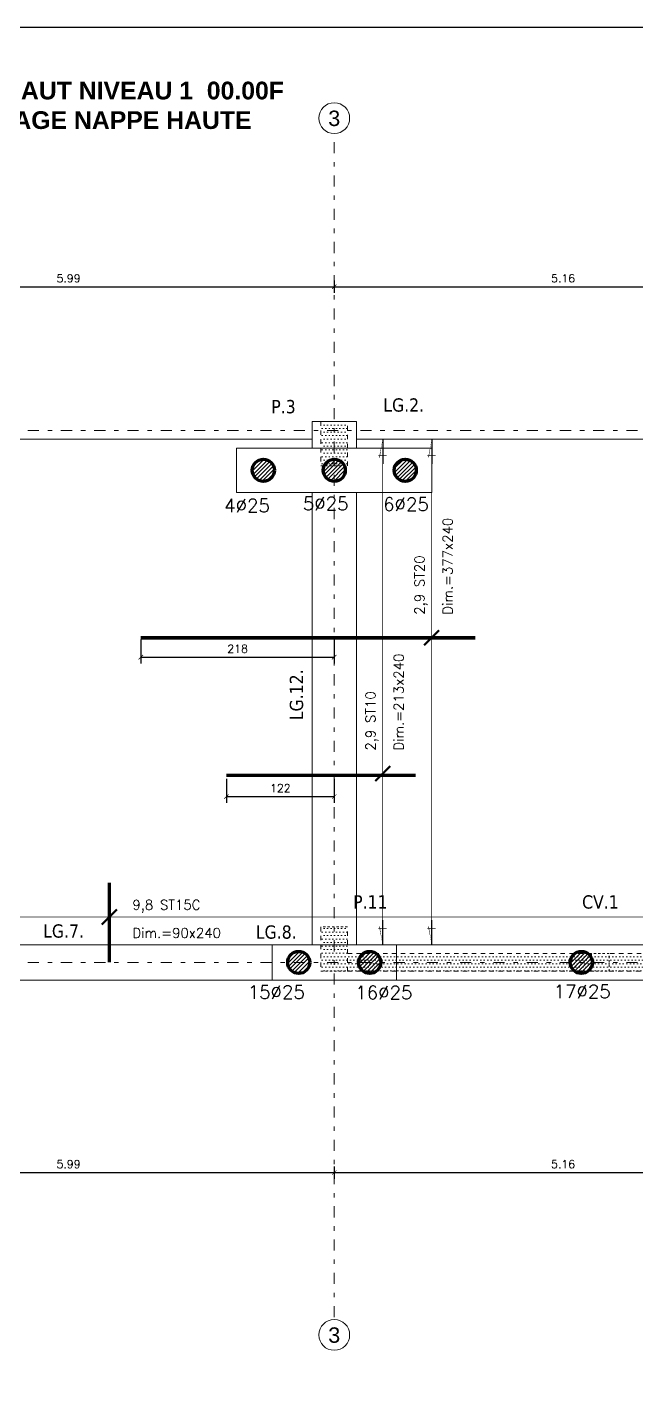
# Model space of a CAD drawing. Header units: millimetres. Extents: x -4262 to 1154, y -2933 to 76.
# Drawn here: x -2571 to -1885, y -1446 to 76 of the extents above; entities that cross this region are included whole.
import ezdxf
from ezdxf.enums import TextEntityAlignment as Align

# ---------------------------------------------------------------- set-up
doc = ezdxf.new("R2010")
doc.units = ezdxf.units.MM
doc.header["$LTSCALE"] = 50
for name, pattern in [('CACHE', [9.525, 6.35, -3.175]), ('GrDotted', [0.4, 0.1, -0.1, 0.1, -0.1]), ('GrFeatureAxis', [0.85, 0.25, -0.2, 0.1, -0.2, 0.1])]:
    doc.linetypes.add(name, pattern=pattern)
for name, color, linetype in [('farges. Bottom view 1 - Souterain', 7, 'Continuous'), ('Grid', 7, 'Continuous'), ('STR_COTATION', 1, 'Continuous'), ('STR_FER', 3, 'Continuous'), ('STR_TXT', 102, 'Continuous')]:
    doc.layers.add(name, color=color, linetype=linetype)
doc.styles.add('EPAIS', font='TAHOMA.TTF')
doc.styles.add('FIN', font='romans.shx')
doc.styles.add('GrDimensions', font='simplex.shx')
doc.styles.add('GrGrid', font='ARIAL.TTF', dxfattribs={"height": 17})
doc.styles.add('GrTitleDrawing', font='swissli.ttf', dxfattribs={"height": 20})
doc.styles.add('schéma', font='simplex.shx')
doc.dimstyles.new('GrDimensions', dxfattribs={"dimtxt": 9, "dimasz": 5, "dimexe": 7, "dimexo": 0, "dimgap": 5, "dimtad": 1, "dimlfac": 0.01, "dimzin": 0, "dimdsep": 46, "dimtxsty": 'GrDimensions', "dimblk": 'ARCHTICK', "dimcen": 9, "dimclrt": 7, "dimadec": 0, "dimazin": 0, "dimtfac": 1, "dimtmove": 0, "dimatfit": 3, "dimldrblk": 'OPEN30', "dimfxl": 0, "dimtolj": 1, "dimtzin": 0, "dimarcsym": 0})
doc.dimstyles.new('GrDimensionsNEW', dxfattribs={"dimtxt": 9, "dimasz": 5, "dimexe": 7, "dimexo": 0, "dimgap": 5, "dimtad": 1, "dimdec": 0, "dimzin": 0, "dimdsep": 46, "dimtxsty": 'GrDimensions', "dimblk": 'ARCHTICK', "dimcen": 9, "dimclrt": 7, "dimadec": 0, "dimazin": 0, "dimtfac": 1, "dimtdec": 0, "dimtix": 1, "dimtmove": 0, "dimatfit": 3, "dimldrblk": 'OPEN30', "dimfxl": 0, "dimtolj": 1, "dimtzin": 0, "dimarcsym": 0})
pattern_1 = [(45, (0, 20), (-2.245064, 2.245064), [])]

# ---------------------------------------------------------------- blocks, each defined once
blk = doc.blocks.new('_ArchTick')
at = {"color": 0, "linetype": 'ByBlock', "const_width": 0.15}
blk.add_lwpolyline([(-0.5, -0.5), (0.5, 0.5)], dxfattribs=at)
blk = doc.blocks.new('*D7')
at = {"layer": 'Defpoints', "color": 0, "linetype": 'Continuous'}
for p in [(-2823.9, -209.9), (-2224.9, -209.9), (-2224.9, -216.9)]:
    blk.add_point(p, dxfattribs=at)
at = {"layer": 'STR_COTATION', "color": 0, "linetype": 'Continuous', "lineweight": -2}
for p, q in [((-2823.9, -209.9), (-2823.9, -223.9)), ((-2224.9, -209.9), (-2224.9, -223.9)), ((-2823.9, -216.9), (-2224.9, -216.9))]:
    blk.add_line(p, q, dxfattribs=at)
at = {"layer": 'STR_COTATION', "color": 0, "linetype": 'Continuous', "lineweight": -2, "xscale": 5, "yscale": 5, "zscale": 5, "rotation": 180}
blk.add_blockref('_ArchTick', (-2823.9, -216.9), dxfattribs=at)
at = {"layer": 'STR_COTATION', "color": 0, "linetype": 'Continuous', "lineweight": -2, "xscale": 5, "yscale": 5, "zscale": 5}
blk.add_blockref('_ArchTick', (-2224.9, -216.9), dxfattribs=at)
at = {"layer": 'STR_COTATION', "color": 7, "linetype": 'Continuous', "lineweight": -3, "insert": (-2524.4, -207.4), "char_height": 9, "attachment_point": 5, "style": 'GrDimensions'}
blk.add_mtext('\\A1;5.99', dxfattribs=at)
blk = doc.blocks.new('_Open30')
at = {"color": 0, "linetype": 'ByBlock', "lineweight": -2}
for p, q in [((-1, 0.27), (0, 0)), ((0, 0), (-1, -0.27)), ((0, 0), (-1, 0))]:
    blk.add_line(p, q, dxfattribs=at)
blk = doc.blocks.new('*D8')
at = {"layer": 'Defpoints', "color": 0, "linetype": 'Continuous'}
for p in [(-2224.9, -209.9), (-1708.9, -209.9), (-1708.9, -216.9)]:
    blk.add_point(p, dxfattribs=at)
at = {"layer": 'STR_COTATION', "color": 0, "linetype": 'Continuous', "lineweight": -2}
for p, q in [((-2224.9, -209.9), (-2224.9, -223.9)), ((-1708.9, -209.9), (-1708.9, -223.9)), ((-2224.9, -216.9), (-1708.9, -216.9))]:
    blk.add_line(p, q, dxfattribs=at)
at = {"layer": 'STR_COTATION', "color": 0, "linetype": 'Continuous', "lineweight": -2, "xscale": 5, "yscale": 5, "zscale": 5, "rotation": 180}
blk.add_blockref('_ArchTick', (-2224.9, -216.9), dxfattribs=at)
at = {"layer": 'STR_COTATION', "color": 0, "linetype": 'Continuous', "lineweight": -2, "xscale": 5, "yscale": 5, "zscale": 5}
blk.add_blockref('_ArchTick', (-1708.9, -216.9), dxfattribs=at)
at = {"layer": 'STR_COTATION', "color": 7, "linetype": 'Continuous', "lineweight": -3, "insert": (-1966.9, -207.4), "char_height": 9, "attachment_point": 5, "style": 'GrDimensions'}
blk.add_mtext('\\A1;5.16', dxfattribs=at)
blk = doc.blocks.new('*D11')
at = {"layer": 'Defpoints', "color": 0, "linetype": 'Continuous'}
for p in [(-2823.9, -1208.8), (-2224.9, -1208.8), (-2224.9, -1215.8)]:
    blk.add_point(p, dxfattribs=at)
at = {"layer": 'STR_COTATION', "color": 0, "linetype": 'Continuous', "lineweight": -2}
for p, q in [((-2823.9, -1208.8), (-2823.9, -1222.8)), ((-2823.9, -1215.8), (-2224.9, -1215.8)), ((-2224.9, -1208.8), (-2224.9, -1222.8))]:
    blk.add_line(p, q, dxfattribs=at)
at = {"layer": 'STR_COTATION', "color": 0, "linetype": 'Continuous', "lineweight": -2, "xscale": 5, "yscale": 5, "zscale": 5, "rotation": 180}
blk.add_blockref('_ArchTick', (-2823.9, -1215.8), dxfattribs=at)
at = {"layer": 'STR_COTATION', "color": 0, "linetype": 'Continuous', "lineweight": -2, "xscale": 5, "yscale": 5, "zscale": 5}
blk.add_blockref('_ArchTick', (-2224.9, -1215.8), dxfattribs=at)
at = {"layer": 'STR_COTATION', "color": 7, "linetype": 'Continuous', "lineweight": -3, "insert": (-2524.4, -1206.3), "char_height": 9, "attachment_point": 5, "style": 'GrDimensions'}
blk.add_mtext('\\A1;5.99', dxfattribs=at)
blk = doc.blocks.new('*D12')
at = {"layer": 'Defpoints', "color": 0, "linetype": 'Continuous'}
for p in [(-2224.9, -1208.8), (-1708.9, -1208.8), (-1708.9, -1215.8)]:
    blk.add_point(p, dxfattribs=at)
at = {"layer": 'STR_COTATION', "color": 0, "linetype": 'Continuous', "lineweight": -2}
for p, q in [((-2224.9, -1208.8), (-2224.9, -1222.8)), ((-2224.9, -1215.8), (-1708.9, -1215.8)), ((-1708.9, -1208.8), (-1708.9, -1222.8))]:
    blk.add_line(p, q, dxfattribs=at)
at = {"layer": 'STR_COTATION', "color": 0, "linetype": 'Continuous', "lineweight": -2, "xscale": 5, "yscale": 5, "zscale": 5, "rotation": 180}
blk.add_blockref('_ArchTick', (-2224.9, -1215.8), dxfattribs=at)
at = {"layer": 'STR_COTATION', "color": 0, "linetype": 'Continuous', "lineweight": -2, "xscale": 5, "yscale": 5, "zscale": 5}
blk.add_blockref('_ArchTick', (-1708.9, -1215.8), dxfattribs=at)
at = {"layer": 'STR_COTATION', "color": 7, "linetype": 'Continuous', "lineweight": -3, "insert": (-1966.9, -1206.3), "char_height": 9, "attachment_point": 5, "style": 'GrDimensions'}
blk.add_mtext('\\A1;5.16', dxfattribs=at)
blk = doc.blocks.new('label')
at = {"layer": 'STR_TXT', "style": 'EPAIS'}
blk.add_attdef('NAME', text='', height=20, dxfattribs=at).set_placement((0, 0), align=Align.MIDDLE_CENTER)
at = {"layer": 'STR_TXT', "style": 'FIN', "width": 0.7}
blk.add_attdef('DIMS', text='', height=15, dxfattribs=at).set_placement((0, -40), align=Align.BOTTOM_CENTER)
blk = doc.blocks.new('repere')
at = {"color": 0}
blk.add_lwpolyline([(0, 0), (-6.94, 0)], dxfattribs=at)
blk.add_lwpolyline([(0, 0, 0, 0.2, 0), (-5.14, -0.93, 0, 0, 0)], format="xyseb", dxfattribs=at)
at = {"color": 0, "const_width": 0.2}
blk.add_lwpolyline([(-4.62, -1.23), (-4.62, 1.09)], dxfattribs=at)
blk = doc.blocks.new('*U26')
at = {"color": 5, "linetype": 'Continuous', "const_width": 0.007}
blk.add_lwpolyline([(3.28, 0), (3.28, -5.7)], dxfattribs=at)
at = {"color": 5, "linetype": 'CACHE', "lineweight": -2, "ltscale": 0.03, "const_width": 0.04}
blk.add_lwpolyline([(0, -2.239), (3.77, -2.239)], dxfattribs=at)
at = {"color": 30, "ltscale": 0.01, "const_width": 0.024, "flags": 128}
blk.add_lwpolyline([(3.364, -2.154), (3.195, -2.323)], dxfattribs=at)
at = {"color": 5, "lineweight": 0, "ltscale": 0.5, "xscale": -0.04000000000000004, "yscale": 0.04000000000000004, "zscale": 0.04, "rotation": 270.000000000035}
blk.add_blockref('repere', (3.28, 0), dxfattribs=at)
at = {"color": 5, "linetype": 'Continuous', "xscale": 0.04000000000000004, "yscale": 0.04000000000000004, "zscale": 0.04, "rotation": 270.000000000035}
blk.add_blockref('repere', (3.28, -5.7), dxfattribs=at)
at = {"color": 30, "lineweight": 35, "style": 'schéma'}
for tag, p in [('ST25', (3.23, -1.979)), ('DIM', (3.547, -1.979))]:
    blk.add_attdef(tag, text='', height=0.11, rotation=90, dxfattribs=at).set_placement(p, align=Align.BOTTOM_LEFT)
blk = doc.blocks.new('*U27')
at = {"color": 5, "linetype": 'Continuous', "const_width": 0.007}
blk.add_lwpolyline([(1.762, 0.018), (1.762, -5.682)], dxfattribs=at)
at = {"color": 5, "linetype": 'CACHE', "lineweight": -2, "ltscale": 0.03, "const_width": 0.04}
blk.add_lwpolyline([(0, -3.771), (2.135, -3.771)], dxfattribs=at)
at = {"color": 30, "ltscale": 0.01, "const_width": 0.024, "flags": 128}
blk.add_lwpolyline([(1.847, -3.668), (1.677, -3.837)], dxfattribs=at)
at = {"color": 5, "lineweight": 0, "ltscale": 0.5, "xscale": -0.04000000000000005, "yscale": 0.04000000000000005, "zscale": 0.04, "rotation": 270.000000000035}
blk.add_blockref('repere', (1.762, 0.018), dxfattribs=at)
at = {"color": 5, "linetype": 'Continuous', "xscale": 0.04000000000000004, "yscale": 0.04000000000000005, "zscale": 0.04, "rotation": 270.000000000035}
blk.add_blockref('repere', (1.762, -5.682), dxfattribs=at)
at = {"color": 30, "lineweight": 35, "style": 'schéma'}
for tag, p in [('ST25', (1.712, -3.493)), ('DIM', (2.03, -3.493))]:
    blk.add_attdef(tag, text='', height=0.11, rotation=90, dxfattribs=at).set_placement(p, align=Align.BOTTOM_LEFT)
blk = doc.blocks.new('*D28')
at = {"layer": 'Defpoints', "color": 0}
for p in [(-2346.4, -767.8), (-2224.9, -767.8), (-2224.9, -791.8)]:
    blk.add_point(p, dxfattribs=at)
at = {"layer": 'STR_COTATION', "color": 0, "lineweight": -2}
for p, q in [((-2346.4, -771.8), (-2346.4, -798.8)), ((-2224.9, -771.8), (-2224.9, -798.8)), ((-2346.4, -791.8), (-2224.9, -791.8))]:
    blk.add_line(p, q, dxfattribs=at)
at = {"layer": 'STR_COTATION', "color": 0, "lineweight": -2, "xscale": 5, "yscale": 5, "zscale": 5, "rotation": 180}
blk.add_blockref('_ArchTick', (-2346.4, -791.8), dxfattribs=at)
at = {"layer": 'STR_COTATION', "color": 0, "lineweight": -2, "xscale": 5, "yscale": 5, "zscale": 5}
blk.add_blockref('_ArchTick', (-2224.9, -791.8), dxfattribs=at)
at = {"layer": 'STR_COTATION', "color": 7, "insert": (-2285.7, -782.3), "char_height": 9, "attachment_point": 5, "style": 'GrDimensions'}
blk.add_mtext('\\A1;122', dxfattribs=at)
blk = doc.blocks.new('*D29')
at = {"layer": 'Defpoints', "color": 0}
for p in [(-2443, -612.7), (-2224.9, -612.7), (-2224.9, -634.6)]:
    blk.add_point(p, dxfattribs=at)
at = {"layer": 'STR_COTATION', "color": 0, "lineweight": -2}
for p, q in [((-2443, -614.6), (-2443, -641.6)), ((-2224.9, -614.6), (-2224.9, -641.6)), ((-2443, -634.6), (-2224.9, -634.6))]:
    blk.add_line(p, q, dxfattribs=at)
at = {"layer": 'STR_COTATION', "color": 0, "lineweight": -2, "xscale": 5, "yscale": 5, "zscale": 5, "rotation": 180}
blk.add_blockref('_ArchTick', (-2443, -634.6), dxfattribs=at)
at = {"layer": 'STR_COTATION', "color": 0, "lineweight": -2, "xscale": 5, "yscale": 5, "zscale": 5}
blk.add_blockref('_ArchTick', (-2224.9, -634.6), dxfattribs=at)
at = {"layer": 'STR_COTATION', "color": 7, "insert": (-2333.9, -625.1), "char_height": 9, "attachment_point": 5, "style": 'GrDimensions'}
blk.add_mtext('\\A1;218', dxfattribs=at)
blk = doc.blocks.new('*U36')
at = {"color": 5, "linetype": 'CACHE', "lineweight": -2, "ltscale": 0.03, "const_width": 0.04}
blk.add_lwpolyline([(-10.995, 0), (-10.995, 0.9)], dxfattribs=at)
at = {"color": 30, "ltscale": 0.01, "const_width": 0.024, "flags": 128}
blk.add_lwpolyline([(-10.91, 0.597), (-11.08, 0.428)], dxfattribs=at)
at = {"color": 5, "linetype": 'Continuous', "const_width": 0.007}
blk.add_lwpolyline([(0, 0.512), (-19.4, 0.512)], dxfattribs=at)
at = {"color": 30, "lineweight": 35, "style": 'schéma'}
for tag, p in [('ST25', (-10.736, 0.562)), ('DIM', (-10.736, 0.245))]:
    blk.add_attdef(tag, text='', height=0.11, rotation=360, dxfattribs=at).set_placement(p, align=Align.BOTTOM_LEFT)

msp = doc.modelspace()

# ---------------------------------------------------------------- hatches: boundary and pattern name
at = {"layer": 'farges. Bottom view 1 - Souterain', "linetype": 'Continuous', "lineweight": 20}
h = msp.add_hatch(dxfattribs=at)
h.set_pattern_fill('DOTS', color=9, scale=2.5, style=0)
h.set_pattern_definition([(0, (0, 20), (1.984375, 3.96875), [0, -3.96875])])
h.paths.add_polyline_path([(-2239.905, -368.861), (-2239.905, -418.861), (-2209.905, -418.861), (-2209.905, -368.861)])
at = {"layer": 'farges. Bottom view 1 - Souterain', "linetype": 'Continuous', "lineweight": -3}
h = msp.add_hatch(dxfattribs=at)
h.set_pattern_fill('ANSI31', color=1, style=0)
h.set_pattern_definition(pattern_1)
h.paths.add_polyline_path([(-2317.012, -426.97), (-2317.405, -423.861), (-2317.012, -420.752), (-2315.858, -417.839), (-2314.017, -415.304), (-2311.602, -413.307), (-2308.767, -411.973), (-2305.689, -411.386), (-2302.562, -411.582), (-2299.582, -412.551), (-2296.937, -414.229), (-2294.792, -416.514), (-2293.282, -419.259), (-2292.503, -422.294), (-2292.503, -425.428), (-2293.282, -428.462), (-2294.792, -431.208), (-2296.937, -433.492), (-2299.582, -435.171), (-2302.562, -436.14), (-2305.689, -436.336), (-2308.767, -435.749), (-2311.602, -434.415), (-2314.017, -432.418), (-2315.858, -429.883)])
h = msp.add_hatch(dxfattribs=at)
h.set_pattern_fill('ANSI31', color=1, style=0)
h.set_pattern_definition(pattern_1)
h.paths.add_polyline_path([(-2237.012, -426.97), (-2237.405, -423.861), (-2237.012, -420.752), (-2235.858, -417.839), (-2234.017, -415.304), (-2231.602, -413.307), (-2228.767, -411.973), (-2225.689, -411.386), (-2222.562, -411.582), (-2219.582, -412.551), (-2216.937, -414.229), (-2214.792, -416.514), (-2213.282, -419.259), (-2212.503, -422.294), (-2212.503, -425.428), (-2213.282, -428.462), (-2214.792, -431.208), (-2216.937, -433.492), (-2219.582, -435.171), (-2222.562, -436.14), (-2225.689, -436.336), (-2228.767, -435.749), (-2231.602, -434.415), (-2234.017, -432.418), (-2235.858, -429.883)])
h = msp.add_hatch(dxfattribs=at)
h.set_pattern_fill('ANSI31', color=1, style=0)
h.set_pattern_definition(pattern_1)
h.paths.add_polyline_path([(-2157.012, -426.97), (-2157.405, -423.861), (-2157.012, -420.752), (-2155.858, -417.839), (-2154.017, -415.304), (-2151.602, -413.307), (-2148.767, -411.973), (-2145.689, -411.386), (-2142.562, -411.582), (-2139.582, -412.551), (-2136.937, -414.229), (-2134.792, -416.514), (-2133.282, -419.259), (-2132.503, -422.294), (-2132.503, -425.428), (-2133.282, -428.462), (-2134.792, -431.208), (-2136.937, -433.492), (-2139.582, -435.171), (-2142.562, -436.14), (-2145.689, -436.336), (-2148.767, -435.749), (-2151.602, -434.415), (-2154.017, -432.418), (-2155.858, -429.883)])
at = {"layer": 'farges. Bottom view 1 - Souterain', "linetype": 'Continuous', "lineweight": 20}
h = msp.add_hatch(dxfattribs=at)
h.set_pattern_fill('DOTS', color=9, scale=2.5, style=0)
h.paths.add_polyline_path([(-2239.905, -938.861), (-2239.905, -988.861), (-2209.905, -988.861), (-2209.905, -938.861)])
at = {"layer": 'farges. Bottom view 1 - Souterain', "linetype": 'Continuous', "lineweight": -3}
h = msp.add_hatch(dxfattribs=at)
h.set_pattern_fill('ANSI31', color=1, style=0)
h.paths.add_polyline_path([(-2277.012, -981.97), (-2277.405, -978.861), (-2277.012, -975.752), (-2275.858, -972.839), (-2274.017, -970.304), (-2271.602, -968.307), (-2268.767, -966.973), (-2265.689, -966.386), (-2262.562, -966.582), (-2259.582, -967.551), (-2256.937, -969.229), (-2254.792, -971.514), (-2253.282, -974.259), (-2252.503, -977.294), (-2252.503, -980.428), (-2253.282, -983.462), (-2254.792, -986.208), (-2256.937, -988.492), (-2259.582, -990.171), (-2262.562, -991.14), (-2265.689, -991.336), (-2268.767, -990.749), (-2271.602, -989.415), (-2274.017, -987.418), (-2275.858, -984.883)])
at = {"layer": 'farges. Bottom view 1 - Souterain', "linetype": 'Continuous', "lineweight": 20}
h = msp.add_hatch(dxfattribs=at)
h.set_pattern_fill('DOTS', color=9, scale=2.5, style=0)
h.paths.add_polyline_path([(-1934.812, -988.861), (-1934.812, -968.861), (-2209.905, -968.861), (-2209.905, -988.861)])
at = {"layer": 'farges. Bottom view 1 - Souterain', "linetype": 'Continuous', "lineweight": -3}
h = msp.add_hatch(dxfattribs=at)
h.set_pattern_fill('ANSI31', color=1, style=0)
h.paths.add_polyline_path([(-2197.012, -981.97), (-2197.405, -978.861), (-2197.012, -975.752), (-2195.858, -972.839), (-2194.017, -970.304), (-2191.602, -968.307), (-2188.767, -966.973), (-2185.689, -966.386), (-2182.562, -966.582), (-2179.582, -967.551), (-2176.937, -969.229), (-2174.792, -971.514), (-2173.282, -974.259), (-2172.503, -977.294), (-2172.503, -980.428), (-2173.282, -983.462), (-2174.792, -986.208), (-2176.937, -988.492), (-2179.582, -990.171), (-2182.562, -991.14), (-2185.689, -991.336), (-2188.767, -990.749), (-2191.602, -989.415), (-2194.017, -987.418), (-2195.858, -984.883)])
h = msp.add_hatch(dxfattribs=at)
h.set_pattern_fill('ANSI31', color=1, style=0)
h.paths.add_polyline_path([(-1958.512, -981.97), (-1958.905, -978.861), (-1958.512, -975.752), (-1957.358, -972.839), (-1955.517, -970.304), (-1953.102, -968.307), (-1950.267, -966.973), (-1947.189, -966.386), (-1944.062, -966.582), (-1941.082, -967.551), (-1938.437, -969.229), (-1936.292, -971.514), (-1934.782, -974.259), (-1934.003, -977.294), (-1934.003, -980.428), (-1934.782, -983.462), (-1936.292, -986.208), (-1938.437, -988.492), (-1941.082, -990.171), (-1944.062, -991.14), (-1947.189, -991.336), (-1950.267, -990.749), (-1953.102, -989.415), (-1955.517, -987.418), (-1957.358, -984.883)])
at = {"layer": 'farges. Bottom view 1 - Souterain', "linetype": 'Continuous', "lineweight": 20}
h = msp.add_hatch(dxfattribs=at)
h.set_pattern_fill('DOTS', color=9, scale=2.5, style=0)
h.paths.add_polyline_path([(-1934.812, -968.861), (-1934.812, -988.861), (-1914.812, -988.861), (-1914.812, -968.861)])
h = msp.add_hatch(dxfattribs=at)
h.set_pattern_fill('DOTS', color=9, scale=2.5, style=0)
h.paths.add_polyline_path([(-1914.812, -968.861), (-1914.812, -988.861), (-1718.905, -988.861), (-1718.905, -968.861)])

# ---------------------------------------------------------------- linework, layer by layer
at = {"layer": 'farges. Bottom view 1 - Souterain', "color": 251, "linetype": 'GrFeatureAxis', "lineweight": 18}
for p, q in [((-2224.905, -1378.861), (-2224.905, -46.761)), ((-4145.452, -378.861), (-940.119, -378.861)), ((-4145.452, -978.861), (-940.119, -978.861))]:
    msp.add_line(p, q, dxfattribs=at)
at = {"layer": 'farges. Bottom view 1 - Souterain', "color": 102, "linetype": 'Continuous', "lineweight": 20}
for p, q in [((-2249.905, -368.861), (-2199.905, -368.861)), ((-2249.905, -398.861), (-2249.905, -368.861)), ((-2199.905, -368.861), (-2199.905, -398.861)), ((-2334.905, -398.861), (-2115.003, -398.861)), ((-2334.905, -448.861), (-2334.905, -398.861)), ((-2115.003, -398.861), (-2115.003, -448.861)), ((-2115.003, -448.861), (-2334.905, -448.861)), ((-2249.905, -958.861), (-2249.905, -448.861)), ((-2199.905, -448.861), (-2199.905, -958.861)), ((-2753.905, -958.861), (-2294.905, -958.861)), ((-2294.905, -958.861), (-2154.905, -958.861)), ((-2294.905, -998.861), (-2294.905, -958.861)), ((-2154.905, -958.861), (-1728.905, -958.861)), ((-2154.905, -958.861), (-2154.905, -998.861)), ((-2294.905, -998.861), (-2753.905, -998.861)), ((-2154.905, -998.861), (-2294.905, -998.861)), ((-1348.905, -998.861), (-2154.905, -998.861))]:
    msp.add_line(p, q, dxfattribs=at)
at = {"layer": 'farges. Bottom view 1 - Souterain', "color": 9, "linetype": 'GrDotted', "lineweight": 15}
for p, q in [((-2239.905, -368.861), (-2239.905, -418.861)), ((-2209.905, -418.861), (-2209.905, -368.861)), ((-2239.905, -938.861), (-2239.905, -988.861)), ((-2209.905, -988.861), (-2209.905, -938.861)), ((-1934.812, -968.861), (-2209.905, -968.861)), ((-1718.905, -968.861), (-1914.812, -968.861)), ((-2209.905, -988.861), (-1934.812, -988.861)), ((-1914.812, -988.861), (-1718.905, -988.861))]:
    msp.add_line(p, q, dxfattribs=at)
at = {"layer": 'farges. Bottom view 1 - Souterain', "color": 2, "linetype": 'Continuous', "lineweight": 20}
for p, q in [((-2803.905, -388.861), (-2249.905, -388.861)), ((-2199.905, -388.861), (-1728.905, -388.861))]:
    msp.add_line(p, q, dxfattribs=at)
at = {"layer": 'farges. Bottom view 1 - Souterain', "color": 9, "linetype": 'GrDotted', "lineweight": 15, "ltscale": 0.5}
for p, q in [((-2239.905, -418.861), (-2209.905, -418.861)), ((-2209.905, -938.861), (-2239.905, -938.861)), ((-1914.812, -968.861), (-1934.812, -968.861)), ((-1934.812, -968.861), (-1934.812, -988.861)), ((-1914.812, -988.861), (-1914.812, -968.861)), ((-2239.905, -988.861), (-2209.905, -988.861)), ((-1934.812, -988.861), (-1914.812, -988.861))]:
    msp.add_line(p, q, dxfattribs=at)
at = {"layer": 'farges. Bottom view 1 - Souterain', "color": 6, "linetype": 'Continuous', "lineweight": 18}
for centre in [(-2224.905, -26.761), (-2224.905, -1398.861)]:
    msp.add_ellipse(centre, major_axis=(12.283, 12.283), ratio=1, start_param=5.49778714, end_param=11.78097245, dxfattribs=at)
at = {"layer": 'farges. Bottom view 1 - Souterain', "color": 6, "linetype": 'Continuous', "lineweight": 60}
for centre, major_axis, start_param, end_param in [((-2304.905, -423.861), (8.839, 8.839), 5.49778714, 11.78097245), ((-2224.905, -423.861), (8.839, 8.839), 5.49778714, 11.78097245), ((-2144.905, -423.861), (8.839, 8.839), 5.49778714, 11.78097245), ((-2264.905, -978.861), (8.839, 8.839), 5.49778714, 11.78097245), ((-2184.905, -978.861), (8.839, 8.839), 5.49778714, 11.78097245), ((-1946.405, -978.861), (-8.839, 8.839), 3.92699082, 10.21017612)]:
    msp.add_ellipse(centre, major_axis=major_axis, ratio=1, start_param=start_param, end_param=end_param, dxfattribs=at)
at = {"layer": 'Grid', "color": 251, "linetype": 'GrFeatureAxis', "lineweight": 18}
for p, q in [((-2224.905, -1378.861), (-2224.905, -46.761)), ((-4145.452, -378.861), (-940.119, -378.861)), ((-4145.452, -978.861), (-940.119, -978.861))]:
    msp.add_line(p, q, dxfattribs=at)
at = {"layer": 'Grid', "color": 6, "linetype": 'Continuous', "lineweight": 18}
for centre in [(-2224.905, -26.761), (-2224.905, -1398.861)]:
    msp.add_ellipse(centre, major_axis=(12.283, 12.283), ratio=1, start_param=5.49778714, end_param=11.78097245, dxfattribs=at)
at = {"layer": 'STR_COTATION'}
msp.add_lwpolyline([(-4261.823, 76.027), (1154.475, 76.027), (1154.475, -2933.391), (-4261.823, -2933.391)], close=True, dxfattribs=at)

# ---------------------------------------------------------------- block references
at = {"layer": 'STR_FER', "linetype": 'Continuous', "lineweight": 0, "ltscale": 0.5, "xscale": 100, "yscale": 100, "zscale": 100, "rotation": 359.9999999999833}
for name, p, values in [('*U26', (-2442.959, -388.861), {'ST25': '2,9 ST20', 'DIM': 'Dim.=377x240'}), ('*U27', (-2346.432, -390.709), {'ST25': '2,9 ST10', 'DIM': 'Dim.=213x240'}), ('*U36', (-1378.905, -978.861), {'ST25': '9,8 ST15C', 'DIM': 'Dim.=90x240'})]:
    msp.add_blockref(name, p, dxfattribs=at).add_auto_attribs(values)
at = {"layer": 'STR_TXT', "xscale": 0.75, "yscale": 0.75, "zscale": 0.75}
for p, values in [((-2282.135, -352.07), {'NAME': 'P.3'}), ((-2184.266, -910.556), {'NAME': 'P.11'}), ((-1924.844, -910.628), {'NAME': 'CV.1'}), ((-2530.026, -943.385), {'NAME': 'LG.7.'}), ((-2290.263, -944.565), {'NAME': 'LG.8.'})]:
    msp.add_blockref('label', p, dxfattribs=at).add_auto_attribs(values)
at = {"layer": 'STR_TXT', "yscale": 0.75, "zscale": 0.75}
for p, xscale, rotation, values in [((-2146.598, -350.22), 0.7500000000000001, 359.9999991462263, {'NAME': 'LG.2.'}), ((-2267.529, -677.009), 0.75, 90, {'NAME': 'LG.12.'})]:
    msp.add_blockref('label', p, dxfattribs=dict(at, xscale=xscale, rotation=rotation)).add_auto_attribs(values)

# ---------------------------------------------------------------- texts
at = {"layer": 'farges. Bottom view 1 - Souterain', "color": 5, "linetype": 'Continuous', "lineweight": -3, "style": 'GrGrid'}
for p in [(-2231.653, -35.636), (-2231.653, -1407.736)]:
    msp.add_text('3', height=17.371, dxfattribs=at).set_placement(p)
at = {"layer": 'farges. Bottom view 1 - Souterain', "color": 7, "linetype": 'Continuous', "lineweight": -3, "insert": (-2521.43, 14.4), "char_height": 20, "attachment_point": 2, "style": 'GrTitleDrawing'}
msp.add_mtext('{\\fArial|b1|i0|c0|p34;PLANCHER HAUT NIVEAU 1  00.00F\\PFERRAILLAGE NAPPE HAUTE}', dxfattribs=at)
at = {"layer": 'Grid', "color": 5, "linetype": 'Continuous', "lineweight": -3, "style": 'GrGrid'}
for p in [(-2231.653, -35.636), (-2231.653, -1407.736)]:
    msp.add_text('3', height=17.371, dxfattribs=at).set_placement(p)
at = {"layer": 'STR_TXT', "char_height": 15, "attachment_point": 5, "style": 'FIN'}
for s, insert in [('{\\Fsimplex|c0;4%%C25}', (-2323.193, -463.625)), ('{\\Fsimplex|c0;5%%C25}', (-2234.538, -461.409)), ('{\\Fsimplex|c0;6%%C25}', (-2144.011, -462.219)), ('{\\Fsimplex|c0;15%%C25}', (-2290.245, -1012.202)), ('{\\Fsimplex|c0;17%%C25}', (-1945.347, -1011.53)), ('{\\Fsimplex|c0;16%%C25}', (-2168.948, -1012.792))]:
    msp.add_mtext(s, dxfattribs=dict(at, insert=insert))

# ---------------------------------------------------------------- dimensions: what is measured, and where the dimension line sits
at = {"layer": 'STR_COTATION', "color": 1, "linetype": 'Continuous', "lineweight": -3}
for base, p1, p2, picture, middle in [((-2224.905, -216.943), (-2823.905, -209.943), (-2224.905, -209.943), '*D7', (-2524.405, -207.443)), ((-1708.905, -216.943), (-2224.905, -209.943), (-1708.905, -209.943), '*D8', (-1966.905, -207.443)), ((-2224.905, -1215.765), (-2823.905, -1208.765), (-2224.905, -1208.765), '*D11', (-2524.405, -1206.265)), ((-1708.905, -1215.765), (-2224.905, -1208.765), (-1708.905, -1208.765), '*D12', (-1966.905, -1206.265))]:
    dim = msp.add_linear_dim(base=base, p1=p1, p2=p2, dimstyle='GrDimensions', override={"dimscale": 1, "dimtxt": 9, "dimasz": 5, "dimexe": 7, "dimexo": 0, "dimgap": 5, "dimtad": 1, "dimjust": 0, "dimtih": 0, "dimtoh": 0, "dimdec": 2, "dimlfac": 0.01, "dimrnd": 0, "dimzin": 0, "dimdsep": 46, "dimlunit": 2, "dimpost": '', "dimtxsty": 'GrDimensions', "dimblk": 'ArchTick', "dimblk1": 'ArchTick', "dimblk2": 'ArchTick', "dimsah": 0, "dimtsz": 0, "dimcen": 9, "dimdle": 0, "dimse1": 0, "dimse2": 0, "dimsd1": 0, "dimsd2": 0, "dimclrd": 0, "dimclre": 0, "dimclrt": 7, "dimaunit": 0, "dimadec": 0, "dimazin": 0, "dimtol": 0, "dimlim": 0, "dimtp": 0, "dimtm": 0, "dimtfac": 1, "dimtdec": 4, "dimtix": 0, "dimtofl": 1, "dimtmove": 0, "dimatfit": 3, "dimldrblk": 'Open30', "dimtvp": 0, "dimfrac": 0, "dimtolj": 1, "dimtzin": 0, "dimlwd": 65534, "dimlwe": 65534}, dxfattribs=at)
    dim.commit()
    dim.dimension.update_dxf_attribs({"geometry": picture, "text_midpoint": middle})
at = {"layer": 'STR_COTATION'}
for base, p1, p2, picture, middle in [((-2224.905, -634.559), (-2442.959, -612.712), (-2224.905, -612.712), '*D29', (-2333.932, -625.059)), ((-2224.905, -791.813), (-2346.432, -767.793), (-2224.905, -767.793), '*D28', (-2285.668, -782.313))]:
    dim = msp.add_linear_dim(base=base, p1=p1, p2=p2, dimstyle='GrDimensionsNEW', dxfattribs=at)
    dim.commit()
    dim.dimension.update_dxf_attribs({"geometry": picture, "text_midpoint": middle})

doc.saveas('drawing.dxf')
